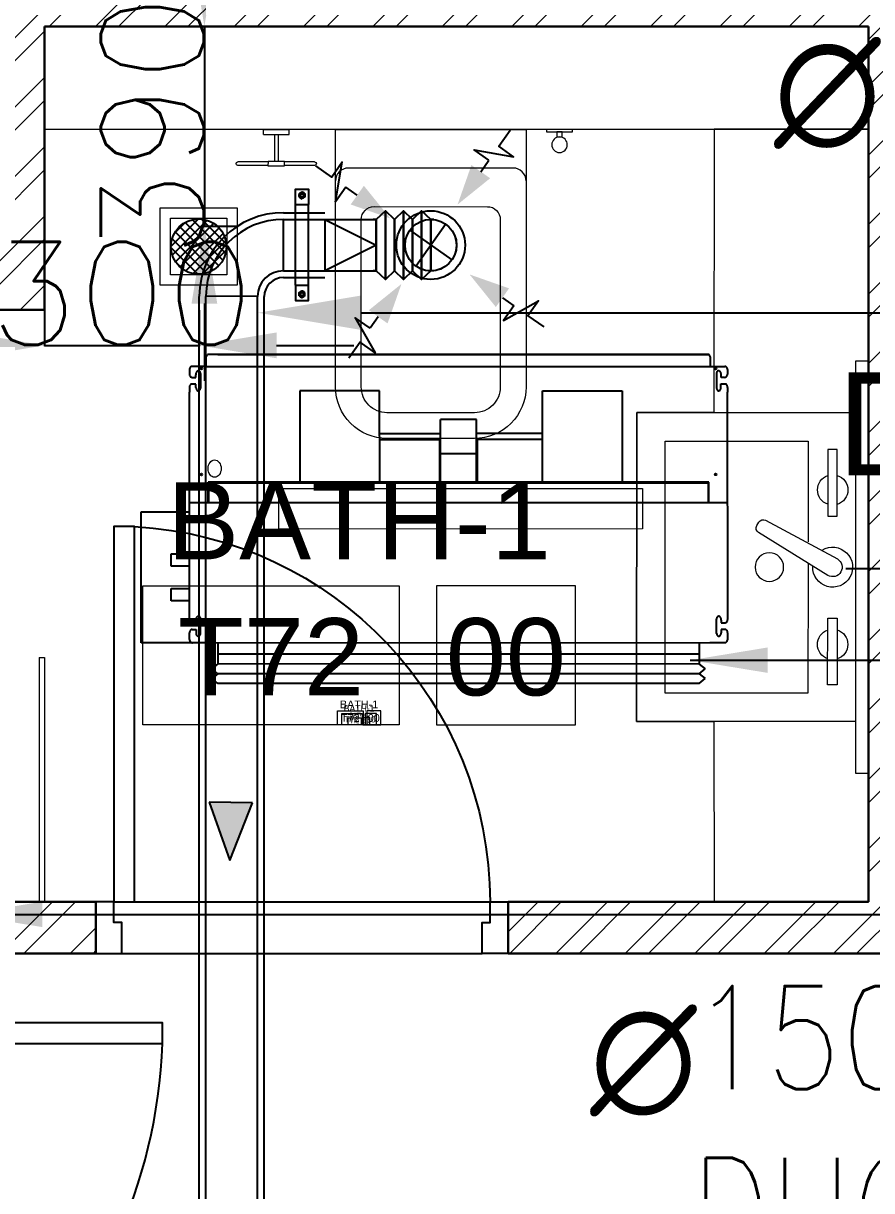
# Model space of a CAD drawing. Header units: millimetres. Extents: x -9226 to 166212, y -13 to 97274.
# Drawn here: x 40609 to 42256, y 44819 to 47086 of the extents above; entities that cross this region are included whole.
import ezdxf
from ezdxf.enums import TextEntityAlignment as Align

# ---------------------------------------------------------------- set-up
doc = ezdxf.new("R2010")
doc.units = ezdxf.units.MM
for name, pattern in [('23491-XR-AR-2ND FLOOR PLAN$0$23491-XR-AR-2ND FLOOR PLAN$0$23491-A-XR-MAIN CORE service rooms$0$HIDDEN', [0.375, 0.25, -0.125]), ('DASHDOT', [1, 0.5, -0.25, 0, -0.25]), ('HIDDEN', [9.525, 6.35, -3.175])]:
    doc.linetypes.add(name, pattern=pattern)
doc.layers.get('0').update_dxf_attribs({"color": 8})
doc.layers.get('Defpoints').update_dxf_attribs({"color": 8})
for name, color, linetype in [('-EAD', 30, 'Continuous'), ('-TEXT', 7, 'Continuous'), ('1.INS', 8, 'Continuous'), ('1.SAD', 5, 'Continuous'), ('1.STR', 8, 'Continuous'), ('1.support 2', 7, 'Continuous'), ('23491-XR-AR-2ND FLOOR PLAN$0$NEC-DR-FIXTURES', 8, 'Continuous'), ('cloud', 15, 'Continuous'), ('EAD', 30, 'Continuous'), ('ETA-AC-SUPPORT', 25, 'Continuous'), ('IZ-EAD', 200, 'Continuous'), ('level', 15, 'Continuous'), ('M-HVAC-FCU-02', 20, 'Continuous'), ('M-HVAC-FCU-05', 20, 'Continuous'), ('UNIT', 20, 'Continuous'), ('VCD SHE', 7, 'Continuous')]:
    doc.layers.add(name, color=color, linetype=linetype)
for name, color, linetype, lineweight in [('1.TAGGING', 7, 'Continuous', 5), ('1.XREF', 8, 'Continuous', 9), ('23491-XR-AR-2ND FLOOR PLAN$0$23491-XR-AR-2ND FLOOR PLAN$0$23491-XR-AR-TYP-FLOOR$0$A-WALL-PATT', 8, 'Continuous', 5), ('23491-XR-AR-2ND FLOOR PLAN$0$A-FIXT-TOIT-PLAN', 8, 'Continuous', 20), ('23491-XR-AR-2ND FLOOR PLAN$0$A-FLOR-IDEN', 8, 'Continuous', 9), ('23491-XR-AR-2ND FLOOR PLAN$0$A-FLOR-IDEN @ 10', 8, 'Continuous', 9), ('23491-XR-AR-2ND FLOOR PLAN$0$A-FLOR-IDEN @ 100', 8, 'Continuous', 9), ('23491-XR-AR-2ND FLOOR PLAN$0$A-FLOR-IDEN @ 5', 8, 'Continuous', 9), ('23491-XR-AR-2ND FLOOR PLAN$0$A-FLOR-IDEN @ 8', 8, 'Continuous', 9), ('23491-XR-AR-2ND FLOOR PLAN$0$A-WALL', 8, 'Continuous', 30), ('23491-XR-AR-2ND FLOOR PLAN$0$TYP$0$2B+G+19+R Typical Floor$0$A-DOOR', 8, 'Continuous', 25), ('23491-XR-AR-2ND FLOOR PLAN$0$Zone-6_30May22$0$TYP$0$2B+G+19+R Typical Floor$0$A-DOOR', 8, 'Continuous', 25), ('A-ANNO-DIMS', 8, 'Continuous', 9)]:
    doc.layers.add(name, color=color, linetype=linetype, lineweight=lineweight)
doc.styles.add('23491-XR-AR-2ND FLOOR PLAN$0$SDC-TEXT_4_2', font='arial.ttf')
doc.styles.add('ARIAL', font='arial.ttf')
doc.styles.add('JSE', font='romans.shx', dxfattribs={"width": 0.85})
doc.styles.add('ROMANS', font='isocp.shx', dxfattribs={"width": 0.8})
doc.styles.add('SDC-TEXT-ARB', font='sdc-arb.shx', dxfattribs={"height": 0.5})
doc.styles.get("Standard").update_dxf_attribs({"font": 'romans.shx', "height": 200})
doc.dimstyles.new('ISO-25', dxfattribs={"dimtxt": 200, "dimasz": 150, "dimexe": 1.25, "dimexo": 0.625, "dimgap": 1, "dimtad": 1, "dimtoh": 1, "dimdec": 0, "dimrnd": 5, "dimtxsty": 'Standard', "dimcen": 2.5, "dimclrd": 256, "dimclre": 256, "dimclrt": 7, "dimadec": 0, "dimazin": 0, "dimtfac": 1, "dimtdec": 0, "dimtix": 1, "dimtmove": 2, "dimatfit": 3, "dimfxl": 1, "dimarcsym": 1})
doc.dimstyles.new('JSE', dxfattribs={"dimtxt": 50, "dimasz": 150, "dimexe": 0.18, "dimexo": 0.0625, "dimgap": 50, "dimtad": 0, "dimdec": 0, "dimrnd": 5, "dimzin": 0, "dimdsep": 46, "dimtxsty": 'ROMANS', "dimcen": 0.09, "dimclrd": 7, "dimclre": 7, "dimclrt": 7, "dimadec": 0, "dimazin": 0, "dimtfac": 1, "dimtdec": 0, "dimtofl": 0, "dimtmove": 0, "dimatfit": 3, "dimfxl": 1, "dimtolj": 1, "dimtzin": 0, "dimarcsym": 1})
doc.dimstyles.new('JSE-1.25', dxfattribs={"dimtxt": 200, "dimasz": 150, "dimexe": 0.18, "dimexo": 0.0625, "dimgap": 20, "dimtad": 1, "dimdec": 0, "dimrnd": 5, "dimzin": 0, "dimdsep": 46, "dimtxsty": 'ROMANS', "dimcen": 0.09, "dimclrd": 256, "dimclre": 256, "dimclrt": 7, "dimadec": 0, "dimazin": 0, "dimtfac": 1, "dimtdec": 0, "dimtofl": 0, "dimtmove": 0, "dimatfit": 3, "dimfxl": 1, "dimtolj": 1, "dimtzin": 0, "dimarcsym": 0})

# ---------------------------------------------------------------- blocks, each defined once
blk = doc.blocks.new('*U536')
at = {"layer": '23491-XR-AR-2ND FLOOR PLAN$0$Zone-6_30May22$0$TYP$0$2B+G+19+R Typical Floor$0$A-DOOR', "color": 8}
for p, q in [((1.065, 0), (0.035, 0)), ((1.05, -0.2), (0.05, -0.2))]:
    blk.add_line(p, q, dxfattribs=at)
blk.add_lwpolyline([(0.075, 0), (0.075, 1.0292), (0.035, 1.0292), (0.035, 0)], close=True, dxfattribs=at)
for points in [[(0.035, 0), (0, 0), (0, -0.2), (0.05, -0.2), (0.05, -0.04), (0.035, -0.04), (0.035, 0)], [(1.065, 0), (1.1, 0), (1.1, -0.2), (1.05, -0.2), (1.05, -0.04), (1.065, -0.04), (1.065, 0)]]:
    blk.add_lwpolyline(points, dxfattribs=at)
blk.add_arc((0.035, 0), 1.03, 0, 87.7744, dxfattribs=at)
blk = doc.blocks.new('*U212')
at = {"color": 8, "ltscale": 0.05}
blk.add_line((200, -145), (200, 145), dxfattribs=at)
at = {"color": 8}
for points in [[(0.1, -850), (200.1, -850), (200.1, 750), (0.1, 750)], [(271, 284), (262, 284), (262, 316), (271, 316), (271, 284)], [(200, -225), (205, -225), (205, -275), (200, -275)], [(205, -245), (214.6, -245), (214.6, -255), (205, -255)]]:
    blk.add_lwpolyline(points, close=True, dxfattribs=at)
for points in [[(263, 316), (263, 374.5)], [(270, 316), (270, 374.5)], [(210, 324.9), (200, 324.9)], [(200, 324.9), (200, 275.1)], [(210, 324.9), (210, 275.1)], [(210, 303.5), (262, 303.5)], [(210, 296.5), (262, 296.5)], [(210, 275.1), (200, 275.1)], [(263, 225.5), (263, 284)], [(270, 225.5), (270, 284)]]:
    blk.add_lwpolyline(points, dxfattribs=at)
blk.add_lwpolyline([(800, -85), (800, 85, 0.414214), (700, 185), (200, 185), (200, -185), (700, -185, 0.414214)], format="xyb", close=True, dxfattribs=at)
blk.add_lwpolyline([(300, -185, -0.414214), (275, -160), (275, 160, -0.414214), (300, 185)], format="xyb", dxfattribs=at)
at = {"color": 8, "ltscale": 0.2}
blk.add_lwpolyline([(750, -85), (750, 85, 0.414214), (700, 135), (375, 135, 0.414214), (350, 110), (350, -110, 0.414214), (375, -135), (700, -135, 0.414214)], format="xyb", close=True, dxfattribs=at)
blk.add_circle((425, 0), 50, dxfattribs=at)
at = {"color": 8}
blk.add_circle((229.7, -250), 15.1, dxfattribs=at)
for centre, start, end in [((266.5, 374.5), 0, 180), ((266.5, 225.5), 180, 0)]:
    blk.add_arc(centre, 3.5, start, end, dxfattribs=at)
blk = doc.blocks.new('*U537')
at = {"layer": '23491-XR-AR-2ND FLOOR PLAN$0$TYP$0$2B+G+19+R Typical Floor$0$A-DOOR', "color": 8}
for p, q in [((0.765, 0), (0.035, 0)), ((0.75, -0.1), (0.05, -0.1))]:
    blk.add_line(p, q, dxfattribs=at)
blk.add_lwpolyline([(0.725, 0), (0.725, 0.7289), (0.765, 0.7289), (0.765, 0)], close=True, dxfattribs=at)
for points in [[(0.035, 0), (0, 0), (0, -0.1), (0.05, -0.1), (0.05, -0.04), (0.035, -0.04), (0.035, 0)], [(0.765, 0), (0.8, 0), (0.8, -0.1), (0.75, -0.1), (0.75, -0.04), (0.765, -0.04), (0.765, 0)]]:
    blk.add_lwpolyline(points, dxfattribs=at)
blk.add_arc((0.765, 0), 0.73, 93.1411, 180, dxfattribs=at)
blk = doc.blocks.new('*U213')
at = {"color": 8}
for points in [[(0.5, 650.2), (0, -850.4), (-300, -850.4), (-300, -300), (-450, -300), (-450, 300), (-300, 300), (-299.5, 650.2)], [(0, 400), (0, -400), (-25, -400), (-25, 400)], [(-25, -300), (-25, 300), (-450, 300), (-450, -300)], [(-79.1, 228.5), (-79.1, 99.2), (-60.6, 99.2), (-60.6, 228.5)], [(-79.1, -228.5), (-79.1, -99.2), (-60.6, -99.2), (-60.6, -228.5)]]:
    blk.add_lwpolyline(points, close=True, dxfattribs=at)
blk.add_lwpolyline([(-117.3, -6.3), (-117.3, 244.6), (-394.6, 244.6), (-394.6, -244.6), (-117.3, -244.6), (-117.3, -48.9)], dxfattribs=at)
blk.add_lwpolyline([(-60.3, -16, 0.999998), (-78.8, 16), (-213.5, -67.2, 0.405524), (-216.9, -80.7), (-213.1, -87.2, 0.405524), (-199.7, -91)], format="xyb", close=True, dxfattribs=at)
blk.add_circle((-192.3, 0), 27.7, dxfattribs=at)
for centre, radius, start, end in [((-69.5, 150), 29.5, 108.8563, 251.1437), ((-69.5, 150), 29.5, 287.566, 72.434), ((-69.5, 0), 38.8, 238.4369, 181.5631), ((-69.5, -150), 29.5, 108.8563, 251.1437), ((-69.5, -150), 29.5, 287.566, 72.434)]:
    blk.add_arc(centre, radius, start, end, dxfattribs=at)
blk = doc.blocks.new('*U507')
at = {"color": 8, "linetype": 'ByBlock'}
for points in [[(1.3, 0), (-7, 0), (-7, 4.5), (1.3, 4.5)], [(2.5, 0), (7, 0), (7, 4.5), (2.5, 4.5)]]:
    blk.add_lwpolyline(points, close=True, dxfattribs=at)
at = {"color": 8, "linetype": 'ByBlock', "style": '23491-XR-AR-2ND FLOOR PLAN$0$SDC-TEXT_4_2'}
for tag, p in [('ROOM-NAME-2', (0, 9.95)), ('ROOM-NAME-1', (0, 6.6)), ('ROOM-NO.', (-2.85, 2.2)), ('ROOM-FINISH', (4.75, 2.2))]:
    blk.add_attdef(tag, text='', height=2.5, dxfattribs=at).set_placement(p, align=Align.MIDDLE_CENTER)
blk = doc.blocks.new('*U763')
at = {"layer": '23491-XR-AR-2ND FLOOR PLAN$0$A-FLOR-IDEN @ 10', "color": 8}
ref = blk.add_blockref('*U507', (41260.8, 45724.1), dxfattribs=dict(at, xscale=5.999999999999999, yscale=5.999999999999999, zscale=5.999999999999999))
ref.add_attrib('ROOM-NO.', 'T72', dxfattribs={"layer": '0', "color": 0, "linetype": 'ByBlock', "height": 15, "style": '23491-XR-AR-2ND FLOOR PLAN$0$SDC-TEXT_4_2'}).set_placement((41243.7, 45737.3), align=Align.MIDDLE_CENTER)
ref.add_attrib('ROOM-FINISH', '00', dxfattribs={"layer": '0', "color": 0, "linetype": 'ByBlock', "height": 15, "style": '23491-XR-AR-2ND FLOOR PLAN$0$SDC-TEXT_4_2'}).set_placement((41289.3, 45737.3), align=Align.MIDDLE_CENTER)
ref.add_attrib('ROOM-NAME-1', 'BATH-1', dxfattribs={"layer": '0', "color": 0, "linetype": 'ByBlock', "height": 15, "style": '23491-XR-AR-2ND FLOOR PLAN$0$SDC-TEXT_4_2'}).set_placement((41260.8, 45763.7), align=Align.MIDDLE_CENTER)
at = {"layer": '23491-XR-AR-2ND FLOOR PLAN$0$A-FLOR-IDEN @ 100', "color": 8}
ref = blk.add_blockref('*U507', (41260.8, 45724.1), dxfattribs=dict(at, xscale=60, yscale=60, zscale=60))
ref.add_attrib('ROOM-NO.', 'T72', dxfattribs={"layer": '0', "color": 0, "linetype": 'ByBlock', "height": 150, "style": '23491-XR-AR-2ND FLOOR PLAN$0$SDC-TEXT_4_2'}).set_placement((41089.8, 45856.1), align=Align.MIDDLE_CENTER)
ref.add_attrib('ROOM-FINISH', '00', dxfattribs={"layer": '0', "color": 0, "linetype": 'ByBlock', "height": 150, "style": '23491-XR-AR-2ND FLOOR PLAN$0$SDC-TEXT_4_2'}).set_placement((41545.8, 45856.1), align=Align.MIDDLE_CENTER)
ref.add_attrib('ROOM-NAME-1', 'BATH-1', dxfattribs={"layer": '0', "color": 0, "linetype": 'ByBlock', "height": 150, "style": '23491-XR-AR-2ND FLOOR PLAN$0$SDC-TEXT_4_2'}).set_placement((41260.8, 46120.1), align=Align.MIDDLE_CENTER)
at = {"layer": '23491-XR-AR-2ND FLOOR PLAN$0$A-FLOR-IDEN @ 5', "color": 8}
ref = blk.add_blockref('*U507', (41260.8, 45724.1), dxfattribs=dict(at, xscale=3, yscale=3, zscale=3))
ref.add_attrib('ROOM-NO.', 'T72', dxfattribs={"layer": '0', "color": 0, "linetype": 'ByBlock', "height": 7.5, "style": '23491-XR-AR-2ND FLOOR PLAN$0$SDC-TEXT_4_2'}).set_placement((41252.2, 45730.7), align=Align.MIDDLE_CENTER)
ref.add_attrib('ROOM-FINISH', '00', dxfattribs={"layer": '0', "color": 0, "linetype": 'ByBlock', "height": 7.5, "style": '23491-XR-AR-2ND FLOOR PLAN$0$SDC-TEXT_4_2'}).set_placement((41275, 45730.7), align=Align.MIDDLE_CENTER)
ref.add_attrib('ROOM-NAME-1', 'BATH-1', dxfattribs={"layer": '0', "color": 0, "linetype": 'ByBlock', "height": 7.5, "style": '23491-XR-AR-2ND FLOOR PLAN$0$SDC-TEXT_4_2'}).set_placement((41260.8, 45743.9), align=Align.MIDDLE_CENTER)
at = {"layer": '23491-XR-AR-2ND FLOOR PLAN$0$A-FLOR-IDEN @ 8', "color": 8}
ref = blk.add_blockref('*U507', (41260.8, 45724.1), dxfattribs=dict(at, xscale=4.8, yscale=4.8, zscale=4.8))
ref.add_attrib('ROOM-NO.', 'T72', dxfattribs={"layer": '0', "color": 0, "linetype": 'ByBlock', "height": 12, "style": '23491-XR-AR-2ND FLOOR PLAN$0$SDC-TEXT_4_2'}).set_placement((41247.1, 45734.6), align=Align.MIDDLE_CENTER)
ref.add_attrib('ROOM-FINISH', '00', dxfattribs={"layer": '0', "color": 0, "linetype": 'ByBlock', "height": 12, "style": '23491-XR-AR-2ND FLOOR PLAN$0$SDC-TEXT_4_2'}).set_placement((41283.6, 45734.6), align=Align.MIDDLE_CENTER)
ref.add_attrib('ROOM-NAME-1', 'BATH-1', dxfattribs={"layer": '0', "color": 0, "linetype": 'ByBlock', "height": 12, "style": '23491-XR-AR-2ND FLOOR PLAN$0$SDC-TEXT_4_2'}).set_placement((41260.8, 45755.8), align=Align.MIDDLE_CENTER)
blk = doc.blocks.new('23491-XR-AR-2ND FLOOR PLAN$0$A$C9ddd01cc')
at = {"layer": '23491-XR-AR-2ND FLOOR PLAN$0$NEC-DR-FIXTURES', "linetype": 'ByBlock'}
h = blk.add_hatch(dxfattribs=at)
h.set_pattern_fill('_USER', color=8, scale=17.945026, angle=163.5932, style=0, double=1, pattern_type=0)
h.set_pattern_definition([(45, (-596980.314, -23271.093), (-12.6890497, 12.6890497), []), (135, (-596980.314, -23271.093), (-12.6890497, -12.6890497), [])])
h.paths.add_polyline_path([(100, 171.8, 1), (100, 28.2, 1)])
at = {"layer": '23491-XR-AR-2ND FLOOR PLAN$0$NEC-DR-FIXTURES', "color": 8, "lineweight": 0, "ltscale": 0.5}
for points in [[(0, 0), (0, 200), (200, 200), (200, 0)], [(173.3, 173.3), (173.3, 26.7), (26.7, 26.7), (26.7, 173.3)]]:
    blk.add_lwpolyline(points, close=True, dxfattribs=at)
at = {"layer": '23491-XR-AR-2ND FLOOR PLAN$0$NEC-DR-FIXTURES', "color": 8, "linetype": 'ByBlock'}
blk.add_circle((100, 100), 71.8, dxfattribs=at)
blk = doc.blocks.new('23491-XR-AR-2ND FLOOR PLAN')
at = {"layer": '23491-XR-AR-2ND FLOOR PLAN$0$23491-XR-AR-2ND FLOOR PLAN$0$23491-XR-AR-TYP-FLOOR$0$A-WALL-PATT', "linetype": '23491-XR-AR-2ND FLOOR PLAN$0$23491-XR-AR-2ND FLOOR PLAN$0$23491-A-XR-MAIN CORE service rooms$0$HIDDEN'}
h = blk.add_hatch(dxfattribs=at)
h.set_pattern_fill('ANSI32', color=8, scale=10)
h.paths.add_polyline_path([(39650, 49280), (39849.9, 49280), (39849.9, 47830), (40650, 47830), (40650, 47280), (42250, 47280), (42250, 48126.4), (42400, 48126.4), (42400, 47280), (46700, 47280), (46700, 47080), (42400, 47080), (42400, 45380), (43000, 45380), (43000, 45280), (41550, 45280), (41550, 45380), (42250, 45379.9), (42250, 47080), (40650, 47080), (40650, 46530), (39850, 46530), (39850, 45380), (40750, 45380), (40750, 45280), (39850, 45280), (39850, 45180), (39650, 45180)])
h.paths.add_polyline_path([(40547.7, 46630), (39847.7, 46630), (39850, 47730), (40550, 47730)], flags=16)
at = {"layer": '23491-XR-AR-2ND FLOOR PLAN$0$A-FIXT-TOIT-PLAN', "color": 8}
for p, q in [((40640, 45854.5), (40650, 45854.5)), ((40640, 45854.5), (40640, 45380)), ((40650, 45854.5), (40650, 45380))]:
    blk.add_line(p, q, dxfattribs=at)
at = {"layer": '23491-XR-AR-2ND FLOOR PLAN$0$A-WALL', "color": 8}
for p, q in [((42250, 47080), (40650, 47080)), ((40650, 47080), (40650, 46530)), ((42250, 45380), (42250, 47080)), ((40650, 46530), (39850, 46530)), ((39850, 45380), (40750, 45380)), ((40750, 45380), (40750, 45280)), ((41550, 45280), (41550, 45380)), ((41550, 45380), (42250, 45380)), ((40750, 45280), (39850, 45280)), ((43000, 45280), (41550, 45280))]:
    blk.add_line(p, q, dxfattribs=at)
at = {"layer": '23491-XR-AR-2ND FLOOR PLAN$0$A-FIXT-TOIT-PLAN', "color": 8, "extrusion": (3.69115e-14, -2.87316e-07, 1), "xscale": -1, "rotation": 89.99883878259936}
blk.add_blockref('*U212', (41400, 47080.1, 0), dxfattribs=at)
at = {"layer": '23491-XR-AR-2ND FLOOR PLAN$0$A-FIXT-TOIT-PLAN', "color": 8, "extrusion": (3.40833e-07, 1.2715e-07, 1), "xscale": -1.000000000000029, "rotation": 179.9794764020776}
blk.add_blockref('*U213', (42249.7, 46030.1, 0), dxfattribs=at)
at = {"layer": '23491-XR-AR-2ND FLOOR PLAN$0$A-FLOR-IDEN'}
blk.add_blockref('*U763', (0, 0), dxfattribs=at)
at = {"layer": '23491-XR-AR-2ND FLOOR PLAN$0$NEC-DR-FIXTURES', "color": 8, "xscale": 0.7499999999999932, "yscale": 0.7499999999999932, "zscale": 0.7499999999999932}
blk.add_blockref('23491-XR-AR-2ND FLOOR PLAN$0$A$C9ddd01cc', (40874.4, 46577.6, 0), dxfattribs=at)
at = {"layer": '23491-XR-AR-2ND FLOOR PLAN$0$TYP$0$2B+G+19+R Typical Floor$0$A-DOOR', "color": 8, "xscale": -999.9999999999991, "yscale": 999.9999999999991, "zscale": 999.9999999999991, "rotation": 359.9999999999999}
blk.add_blockref('*U537', (41550, 45380), dxfattribs=at)
at = {"layer": '23491-XR-AR-2ND FLOOR PLAN$0$Zone-6_30May22$0$TYP$0$2B+G+19+R Typical Floor$0$A-DOOR', "color": 8, "xscale": 999.9999999999964, "yscale": 999.9999999999964, "zscale": 999.9999999999964, "rotation": 270}
blk.add_blockref('*U536', (39850, 45180), dxfattribs=at)
blk = doc.blocks.new('XREF')
at = {"layer": 'A-ANNO-DIMS', "color": 8}
blk.add_blockref('23491-XR-AR-2ND FLOOR PLAN', (0, 0), dxfattribs=at)
blk = doc.blocks.new('I LOVE ULevel-p')
at = {"layer": 'level', "color": 15}
for p, q in [((-395.78, 284.3), (-395.78, -215.7)), ((-645.78, 34.3), (667.5, 34.3))]:
    blk.add_line(p, q, dxfattribs=at)
at = {"layer": 'level', "color": 15, "const_width": 150}
for points in [[(-320.78, 34.3, 0.414214), (-395.78, 109.3, 1)], [(-470.78, 34.3, 0.414214), (-395.78, -40.7, 1)]]:
    blk.add_lwpolyline(points, format="xyb", dxfattribs=at)
at = {"layer": 'level', "color": 15}
blk.add_circle((-395.78, 34.3), 150, dxfattribs=at)
at = {"layer": 'level', "color": 15, "style": 'ROMANS'}
for tag, height, p in [('LEVEL', 220, (189.41, 200)), ('F.F.L', 180, (186.9, -201.44))]:
    blk.add_attdef(tag, text='', height=height, dxfattribs=at).set_placement(p, align=Align.MIDDLE)
blk = doc.blocks.new('I LOVE USTR')
at = {"layer": 'level', "color": 15, "linetype": 'DASHDOT'}
ref = blk.add_blockref('I LOVE ULevel-p', (43678.6, 45949.6, -0.4), dxfattribs=dict(at, xscale=2.280960108411811, yscale=2.280960108411811, zscale=3168))
ref.add_attrib('LEVEL', '23.7', dxfattribs={"color": 15, "height": 200, "style": 'ARIAL'}).set_placement((43551.8, 46224.5, -0.4), align=Align.MIDDLE)
ref.add_attrib('F.F.L', 'S.S.L', dxfattribs={"color": 15, "height": 200, "style": 'ARIAL'}).set_placement((43603.4, 45835.8, -0.4), align=Align.MIDDLE)
blk = doc.blocks.new('A$C32d94600')
at = {"layer": 'cloud', "color": 15}
blk.add_blockref('I LOVE USTR', (-5100, -86375.9, 0), dxfattribs=at)
blk = doc.blocks.new('IZ-DV 150')
at = {"layer": 'IZ-EAD'}
for p, q in [((0, 75), (0, -75)), ((-75, 0), (75, 0))]:
    blk.add_line(p, q, dxfattribs=at)
for points in [[(-4.5, 299.5), (-57.4, 299.5), (48.4, 349.7), (-4.5, 349.7), (-4.5, 406.3)], [(-4.5, 258.8), (-4.5, 299.5)], [(-299.5, 4.5), (-299.5, 57.4), (-349.7, -48.4), (-349.7, 4.5), (-406.3, 4.5)], [(299.5, 4.5), (299.5, 57.4), (349.7, -48.4), (349.7, 4.5), (406.3, 4.5)], [(-258.8, 4.5), (-299.5, 4.5)], [(258.8, 4.5), (299.5, 4.5)], [(-4.5, -258.8), (-4.5, -299.5)], [(-4.5, -299.5), (-57.4, -299.5), (48.4, -349.7), (-4.5, -349.7), (-4.5, -406.3)]]:
    blk.add_lwpolyline(points, dxfattribs=at)
for radius in [100, 75]:
    blk.add_circle((0, 0), radius, dxfattribs=at)
for points in [[(28.8, 258.8), (-4.5, 141.6), (-37.9, 258.8)], [(-258.8, -28.8), (-141.6, 4.5), (-258.8, 37.9)], [(258.8, -28.8), (141.6, 4.5), (258.8, 37.9)], [(28.8, -258.8), (-4.5, -141.6), (-37.9, -258.8)]]:
    blk.add_solid(points, dxfattribs=at)
blk = doc.blocks.new('HVAC-VOL-SPD-S01-M-01-0400 R-01$0$HVAC-VOL-SPD-S01-M-01-0400 R-01$0$A$C2F9C6816')
blk.add_hatch(color=256).paths.add_polyline_path([(-198.8, -78.6), (-398.8, -153.6), (-198.8, -228.6)])
for p, q in [((-198.8, -78.6), (-398.8, -153.6)), ((-198.8, -228.6), (-198.8, -78.6)), ((-398.8, -153.6), (-198.8, -228.6))]:
    blk.add_line(p, q)
blk = doc.blocks.new('t')
at = {"layer": 'ETA-AC-SUPPORT', "color": 7, "linetype": 'HIDDEN', "ltscale": 0.3, "extrusion": (2.40653e-07, 5.25136e-08, 1)}
for p, q in [((4429.3, -9484.4, 0), (4379.3, -9484.4, 0)), ((4392.9, -9513, 0), (4404.3, -9506.4, 0)), ((4392.9, -9526.2, 0), (4392.9, -9513, 0)), ((4392.9, -9526.2, 0), (4404.3, -9532.9, 0)), ((4415.8, -9513, 0), (4404.3, -9506.4, 0)), ((4415.8, -9526.2, 0), (4404.3, -9532.9, 0)), ((4415.8, -9526.2, 0), (4415.8, -9513, 0))]:
    blk.add_line(p, q, dxfattribs=at)
at = {"layer": 'ETA-AC-SUPPORT', "color": 7, "linetype": 'Continuous', "ltscale": 0.3, "extrusion": (2.40653e-07, 5.25136e-08, 1), "elevation": 0}
blk.add_lwpolyline([(4429.3, -9484.4), (4429.3, -9543.9), (4379.3, -9543.9), (4379.3, -9484.4)], dxfattribs=at)
at = {"layer": 'ETA-AC-SUPPORT', "color": 7, "linetype": 'HIDDEN', "ltscale": 0.3, "extrusion": (2.40653e-07, 5.25136e-08, 1)}
for radius in [11.5, 6]:
    blk.add_circle((4404.3, -9519.6, 0), radius, dxfattribs=at)
blk = doc.blocks.new('*U554')
at = {"layer": 'ETA-AC-SUPPORT', "color": 7, "linetype": 'Continuous', "ltscale": 0.3, "extrusion": (2.40653e-07, 5.25136e-08, 1)}
for p, q in [((4404.3, -9357.5, 0), (4404.3, -9514.1, 0)), ((4429.3, -9357.5, 0), (4429.3, -9514.1, 0))]:
    blk.add_line(p, q, dxfattribs=at)
at = {"color": 7, "linetype": 'Continuous', "xscale": -0.5, "yscale": 0.5, "zscale": 0.5, "rotation": 180}
blk.add_blockref('t', (2214.7, -14099.7, 0), dxfattribs=at)
at = {"color": 7, "linetype": 'Continuous', "xscale": 0.5, "yscale": 0.5, "zscale": 0.5}
blk.add_blockref('t', (2214.7, -4771.9, 0), dxfattribs=at)
blk = doc.blocks.new('*D382')
at = {"layer": 'Defpoints', "color": 0, "transparency": 16777216}
for p in [(41032.8, 47080), (40960.5, 46691.9), (41024.4, 46691.9, 0)]:
    blk.add_point(p, dxfattribs=at)
at = {"layer": 'VCD SHE', "lineweight": -2, "transparency": 16777216}
for p, q in [((40960.5, 47230), (40960.5, 47380)), ((41032.2, 47080), (40959.2, 47080)), ((40960.5, 47080), (40960.5, 46691.9)), ((41023.8, 46691.9), (40959.2, 46691.9)), ((40960.5, 46541.9), (40960.5, 46391.9))]:
    blk.add_line(p, q, dxfattribs=at)
at = {"layer": 'VCD SHE', "transparency": 16777216}
for points in [[(40935.5, 47230), (40985.5, 47230), (40960.5, 47080)], [(40935.5, 46541.9), (40985.5, 46541.9), (40960.5, 46691.9)]]:
    blk.add_solid(points, dxfattribs=at)
at = {"layer": 'VCD SHE', "color": 7, "transparency": 16777216, "insert": (40859.5, 46885.9), "char_height": 200, "attachment_point": 5, "rotation": 90}
blk.add_mtext('390', dxfattribs=at)
blk = doc.blocks.new('*D383')
at = {"layer": 'Defpoints', "color": 0, "transparency": 16777216}
for p in [(40650, 46530), (40950.6, 46530, 0), (40950.6, 46460.8)]:
    blk.add_point(p, dxfattribs=at)
at = {"layer": 'VCD SHE', "lineweight": -2, "transparency": 16777216}
for p, q in [((40650, 46529.4), (40650, 46459.5)), ((40950.6, 46529.4), (40950.6, 46459.5)), ((40500, 46460.8), (40350, 46460.8)), ((40650, 46460.8), (40950.6, 46460.8)), ((41100.6, 46460.8), (41250.6, 46460.8))]:
    blk.add_line(p, q, dxfattribs=at)
at = {"layer": 'VCD SHE', "transparency": 16777216}
for points in [[(40500, 46485.8), (40500, 46435.8), (40650, 46460.8)], [(41100.6, 46485.8), (41100.6, 46435.8), (40950.6, 46460.8)]]:
    blk.add_solid(points, dxfattribs=at)
at = {"layer": 'VCD SHE', "color": 7, "transparency": 16777216, "insert": (40800.3, 46561.8), "char_height": 200, "attachment_point": 5}
blk.add_mtext('300', dxfattribs=at)
blk = doc.blocks.new('1425')
at = {"layer": 'M-HVAC-FCU-02', "color": 30}
for p, q in [((-402.3, -23.8), (-402.3, -43.8)), ((402.3, -23.8), (402.3, -43.8)), ((-402.3, -43.8), (-412.3, -53.8)), ((-402.3, -63.8), (-412.3, -53.8)), ((402.3, -43.8), (-402.3, -43.8)), ((402.3, -43.8), (412.3, -53.8)), ((402.3, -63.8), (412.3, -53.8)), ((-402.3, -63.8), (-412.3, -73.8)), ((402.3, -63.8), (-402.3, -63.8)), ((402.3, -63.8), (412.3, -73.8)), ((-402.3, -83.8), (-412.3, -73.8)), ((402.3, -83.8), (-402.3, -83.8)), ((402.3, -83.8), (412.3, -73.8))]:
    blk.add_line(p, q, dxfattribs=at)
at = {"layer": 'M-HVAC-FCU-05', "color": 30}
for p, q in [((-422, 586.7), (-419.6, 592.1)), ((-422, 567.1), (-422, 586.7)), ((419.1, 592.3), (-419.6, 592.1)), ((-402.5, 592.1), (419.1, 592.3)), ((421.5, 586.9), (419.1, 592.3)), ((421.5, 567.3), (421.5, 586.9)), ((-450.2, 561.3), (-450.2, 551.6)), ((-422, 567.6), (-445.8, 567.6)), ((-422, 567.6), (421.5, 567.8)), ((421.5, 567.8), (445.3, 567.8)), ((449.7, 561.5), (449.7, 551.9)), ((-445.1, 544.6), (-439.4, 544.6)), ((-439.4, 544.6), (-439.4, 550.6)), ((-431.6, 552.7), (-431.6, 523.1)), ((431.1, 552.9), (431.2, 523.4)), ((438.9, 544.9), (438.9, 550.8)), ((444.7, 544.9), (438.9, 544.9)), ((-439.2, 531.3), (-445.9, 531.3)), ((-439.2, 524.5), (-439.2, 531.3)), ((438.7, 531.6), (445.5, 531.6)), ((438.7, 524.8), (438.7, 531.6)), ((-450.2, 524.3), (-450.2, 514.9)), ((-450, 47.3), (-450.2, 514.9)), ((-132, 517.4), (-265.5, 517.3)), ((-265.5, 517.3), (-265.4, 329.5)), ((-131.9, 329.6), (-132, 517.4)), ((140.3, 517.5), (273.7, 517.5)), ((140.3, 329.6), (140.3, 517.5)), ((273.7, 517.5), (273.8, 329.7)), ((449.7, 524.6), (449.7, 515.1)), ((450, 47.6), (449.7, 515.1)), ((29.7, 458.4), (-30.5, 458.4)), ((-30.4, 388.7), (-30.5, 458.4)), ((29.8, 388.7), (29.7, 458.4)), ((-132, 429.5), (-30.5, 429.5)), ((140.3, 429.5), (29.8, 429.5)), ((-132, 417.5), (-30.4, 417.6)), ((-31.8, 417.6), (-31.8, 329.6)), ((-30.4, 417.6), (-31.8, 417.6)), ((-30.4, 329.6), (-30.4, 417.6)), ((29.8, 329.6), (29.8, 417.6)), ((29.8, 417.6), (31.1, 417.6)), ((140.3, 417.6), (29.8, 417.6)), ((31.1, 417.6), (31.1, 329.6)), ((-30.4, 388.7), (29.8, 388.7)), ((418.7, 329.7), (-419, 329.5)), ((-418.9, 287.8), (-419, 329.5)), ((-265.4, 329.5), (-131.9, 329.6)), ((-31.8, 329.6), (-30.4, 329.6)), ((31.1, 329.6), (29.8, 329.6)), ((273.8, 329.7), (140.3, 329.6)), ((418.7, 288.1), (418.7, 329.7)), ((-417.9, 327.9), (417.6, 328.2)), ((-417.9, 327.9), (-417.9, 287.8)), ((417.6, 328.2), (417.6, 288.1)), ((-450.1, 287.8), (449.9, 288.1)), ((-531, 268.5), (-450.1, 268.6)), ((-530.9, -0.2), (-531, 268.5)), ((-480.8, 157), (-480.8, 182.5)), ((-480.8, 182.5), (-450, 182.5)), ((-450, 157), (-480.8, 157)), ((-480.8, 111.4), (-450, 111.4)), ((-480.8, 86), (-480.8, 111.4)), ((-450, 86), (-480.8, 86)), ((450, 47.6), (450, 57.2)), ((-450, 47.3), (-450, 56.9)), ((-439.2, 46.3), (-439.2, 40.3)), ((-431.4, 18.8), (-431.4, 48.4)), ((431.4, 19), (431.4, 48.6)), ((439.2, 46.5), (439.2, 40.6)), ((-439.2, 40.3), (-445, 40.3)), ((439.2, 40.6), (445, 40.6)), ((-450, 6.3), (-450, 20)), ((-445.7, 27), (-439, 27)), ((-439, 27), (-439, 20.2)), ((439, 27.3), (439, 20.4)), ((445.7, 27.3), (439, 27.3)), ((450, 6.6), (450, 20.3)), ((-420.5, -0.1), (420.5, 0.1)), ((402.3, 0.1), (402.3, -23.7)), ((420.2, 0.1), (444.7, 0.1)), ((-435, -0.1), (-530.9, -0.2)), ((-420.2, -0.1), (-444.7, -0.1)), ((-402.3, -0.1), (-402.3, -23.9)), ((402.3, -23.7), (-402.3, -23.9)), ((402.3, -23.7), (-402.3, -23.9))]:
    blk.add_line(p, q, dxfattribs=at)
at = {"layer": 'M-HVAC-FCU-05', "color": 30, "lineweight": 18}
for p, q in [((-300.6, 316.9), (307.7, 317.1)), ((-300.6, 233.5), (-300.6, 316.9)), ((307.7, 317.1), (307.7, 233.7)), ((307.7, 233.7), (-300.6, 233.5))]:
    blk.add_line(p, q, dxfattribs=at)
at = {"layer": 'M-HVAC-FCU-05', "color": 30}
for points in [[(-445.8, 567.6, 0.14745), (-447.3, 567.2, 0.057538), (-447.9, 566.8, 0.043631), (-448.4, 566.2, 0.037373), (-448.9, 565.4, 0.018686), (-449.2, 564.8, 0.02183), (-449.5, 563.9, 0.03988), (-450.1, 561.5, 0.006038), (-450.2, 561.3)], [(-435.5, 558.3, 0.03023), (-435.7, 558.3, 0.042163), (-436.2, 558.1, 0.109989), (-437.5, 557.3, 0.060394), (-438.2, 556.3, 0.042159), (-438.7, 555.4, 0.031845), (-439, 554.3, 0.028129), (-439.2, 553.1, 0.024443), (-439.4, 551.6, 0.013294), (-439.4, 550.6)], [(-431.6, 552.7, 0.018031), (-431.6, 553.2, 0.033701), (-431.7, 554.5, 0.041222), (-432, 555.7, 0.04728), (-432.4, 556.6, 0.066586), (-433, 557.4, 0.138842), (-434.5, 558.2, 0.036684), (-435, 558.3, 0.034492), (-435.5, 558.3)], [(431.1, 553, -0.018031), (431.1, 553.5, -0.033701), (431.3, 554.8, -0.041222), (431.6, 555.9, -0.04728), (432, 556.9, -0.066586), (432.6, 557.6, -0.138842), (434, 558.5, -0.036684), (434.5, 558.5, -0.034492), (435.1, 558.5)], [(435.1, 558.5, -0.03023), (435.3, 558.5, -0.042163), (435.7, 558.4, -0.109989), (437.1, 557.5, -0.060394), (437.8, 556.6, -0.042159), (438.3, 555.6, -0.031845), (438.6, 554.6, -0.028129), (438.8, 553.3, -0.024443), (438.9, 551.9, -0.013294), (438.9, 550.9)], [(445.3, 567.8, -0.14745), (446.8, 567.5, -0.057538), (447.4, 567, -0.043631), (447.9, 566.4, -0.037373), (448.4, 565.6, -0.018686), (448.7, 565, -0.02183), (449.1, 564.1, -0.03988), (449.7, 561.8, -0.006038), (449.7, 561.5)], [(-450.2, 551.6, 0.032566), (-450.1, 550.3, 0.04988), (-449.7, 548.7, 0.245422), (-445.4, 544.7, 0.018987), (-445.1, 544.6)], [(449.7, 551.9, -0.032566), (449.6, 550.6, -0.04988), (449.2, 549, -0.245422), (444.9, 544.9, -0.018987), (444.7, 544.9)], [(-445.9, 531.3, 0.028262), (-446.1, 531.3, 0.052211), (-446.7, 531.2, 0.123145), (-448.2, 530.2, 0.055731), (-448.9, 529.4, 0.037382), (-449.3, 528.6, 0.033882), (-449.7, 527.6, 0.029807), (-450, 526.4, 0.025735), (-450.1, 525, 0.009134), (-450.2, 524.3)], [(445.5, 531.6, -0.028262), (445.6, 531.6, -0.052211), (446.3, 531.5, -0.123145), (447.8, 530.5, -0.055731), (448.5, 529.7, -0.037382), (448.9, 528.9, -0.033882), (449.3, 527.9, -0.029807), (449.5, 526.7, -0.025735), (449.7, 525.2, -0.009134), (449.7, 524.6)], [(-435.3, 517.5, -0.026495), (-435.5, 517.5, -0.048004), (-436.1, 517.7, -0.118717), (-437.6, 518.9, -0.058793), (-438.3, 519.9, -0.041358), (-438.7, 521, -0.031459), (-439, 522.1, -0.027983), (-439.1, 523.3, -0.020442), (-439.2, 524.5)], [(-431.6, 523.1, -0.01724), (-431.7, 522.4, -0.027058), (-432, 521.1, -0.037824), (-432.5, 519.8, -0.040466), (-432.9, 518.9, -0.050447), (-433.5, 518.3, -0.055402), (-434, 517.9, -0.140685), (-435.3, 517.5)], [(431.2, 523.4, 0.01724), (431.3, 522.7, 0.027058), (431.6, 521.3, 0.037824), (432.1, 520, 0.040466), (432.5, 519.2, 0.050447), (433.1, 518.5, 0.055402), (433.6, 518.1, 0.140685), (434.9, 517.8)], [(434.9, 517.8, 0.026495), (435.1, 517.8, 0.048004), (435.7, 518, 0.118717), (437.2, 519.2, 0.058793), (437.9, 520.2, 0.041358), (438.3, 521.2, 0.031459), (438.6, 522.3, 0.027983), (438.7, 523.6, 0.020442), (438.7, 524.8)], [(-445, 40.3, -0.018958), (-445.2, 40.4, -0.034322), (-445.9, 40.6, -0.196303), (-449.3, 44, -0.051286), (-449.8, 45.5, -0.034229), (-450, 46.7, -0.012756), (-450, 47.3)], [(-435.4, 54, 0.03023), (-435.6, 53.9, 0.042163), (-436, 53.8, 0.109989), (-437.3, 52.9, 0.060394), (-438.1, 52, 0.042159), (-438.5, 51, 0.031845), (-438.9, 50, 0.028129), (-439.1, 48.8, 0.024443), (-439.2, 47.3, 0.013294), (-439.2, 46.3)], [(-431.4, 48.4, 0.018031), (-431.4, 48.9, 0.033701), (-431.6, 50.2, 0.041222), (-431.8, 51.4, 0.04728), (-432.3, 52.3, 0.066586), (-432.9, 53.1, 0.138842), (-434.3, 53.9, 0.036684), (-434.8, 53.9, 0.034492), (-435.4, 54)], [(431.4, 48.6, -0.018031), (431.4, 49.1, -0.033701), (431.5, 50.4, -0.041222), (431.8, 51.6, -0.04728), (432.2, 52.5, -0.066586), (432.8, 53.3, -0.138842), (434.3, 54.1, -0.036684), (434.8, 54.2, -0.034492), (435.3, 54.2)], [(435.3, 54.2, -0.03023), (435.5, 54.2, -0.042163), (436, 54.1, -0.109989), (437.3, 53.2, -0.060394), (438, 52.3, -0.042159), (438.5, 51.3, -0.031845), (438.8, 50.3, -0.028129), (439.1, 49, -0.024443), (439.2, 47.5, -0.013294), (439.2, 46.5)], [(445, 40.6, 0.018958), (445.2, 40.6, 0.034322), (445.9, 40.9, 0.196303), (449.3, 44.3, 0.051286), (449.8, 45.7, 0.034229), (449.9, 47, 0.012756), (450, 47.6)], [(-450, 20, -0.023667), (-449.9, 21.5, -0.027559), (-449.6, 22.9, -0.031647), (-449.3, 23.9, -0.050593), (-448.7, 25.1, -0.087102), (-447.7, 26.3, -0.09091), (-446.5, 26.9, -0.051146), (-445.9, 27, -0.028286), (-445.7, 27)], [(-439, 20.2, 0.024663), (-439, 18.7, 0.02816), (-438.8, 17.5, 0.038602), (-438.4, 16.3, 0.064309), (-437.7, 14.9, 0.093157), (-436.6, 13.7, 0.077975), (-435.5, 13.3, 0.035164), (-435.2, 13.2)], [(-435.2, 13.2, 0.153575), (-433.7, 13.6, 0.053761), (-433.2, 14.1, 0.04127), (-432.8, 14.6, 0.041237), (-432.3, 15.5, 0.025049), (-432, 16.2, 0.04783), (-431.4, 18.5, 0.006337), (-431.4, 18.8)], [(435.1, 13.4, -0.153575), (433.7, 13.9, -0.053761), (433.2, 14.3, -0.04127), (432.8, 14.8, -0.041237), (432.3, 15.7, -0.025049), (432, 16.5, -0.04783), (431.4, 18.8, -0.006337), (431.4, 19)], [(439, 20.4, -0.024663), (438.9, 19, -0.02816), (438.8, 17.8, -0.038602), (438.4, 16.5, -0.064309), (437.7, 15.2, -0.093157), (436.6, 14, -0.077975), (435.5, 13.5, -0.035164), (435.1, 13.4)], [(450, 20.3, 0.023667), (449.9, 21.8, 0.027559), (449.6, 23.1, 0.031647), (449.3, 24.2, 0.050593), (448.7, 25.4, 0.087102), (447.7, 26.5, 0.09091), (446.5, 27.1, 0.051146), (445.9, 27.3, 0.028286), (445.7, 27.3)], [(-444.7, -0.1, -0.056961), (-445.7, -0.1, -0.127139), (-447.5, 0.8, -0.061243), (-448.4, 1.7, -0.044469), (-449, 2.7, -0.028142), (-449.4, 3.6, -0.053001), (-450, 6.1, -0.008073), (-450, 6.3)], [(444.7, 0.1, 0.056961), (445.7, 0.2, 0.127139), (447.5, 1.1, 0.061243), (448.3, 2, 0.044469), (449, 3, 0.028142), (449.4, 3.9, 0.053001), (450, 6.3, 0.008073), (450, 6.6)]]:
    blk.add_lwpolyline(points, format="xyb", dxfattribs=at)
for centre, start_param, end_param in [((-430.2, 563), 4.712389, 10.995574), ((429.8, 563.2), -1.570796, 4.712389), ((-430.1, 345.7), 4.712389, 10.995574), ((429.8, 345.9), -1.570796, 4.712389)]:
    blk.add_ellipse(centre, major_axis=(0, 1.98), ratio=0.61, start_param=start_param, end_param=end_param, dxfattribs=at)
at = {"layer": 'M-HVAC-FCU-05', "color": 30, "lineweight": 18}
blk.add_ellipse((-407.9, 357.6), major_axis=(0, 17.9), ratio=0.61, start_param=-1.570796, end_param=4.712389, dxfattribs=at)
blk = doc.blocks.new('1045')
at = {"layer": 'UNIT', "linetype": 'ByBlock', "xscale": 1.585, "yscale": 0.945, "rotation": 179.9952536884985}
blk.add_blockref('1425', (-36.8, 190.4), dxfattribs=at)
blk = doc.blocks.new('A$C7790579b')
at = {"layer": '1.SAD', "xscale": 0.7325, "rotation": 180}
blk.add_blockref('1045', (0, 0), dxfattribs=at)
blk = doc.blocks.new('A$Cae2e412a')
at = {"layer": '1.SAD'}
blk.add_blockref('A$C7790579b', (30261.4, 35538.1, 0), dxfattribs=at)

msp = doc.modelspace()

# ---------------------------------------------------------------- block references
at = {"layer": '1.STR'}
msp.add_blockref('A$C32d94600', (5100, 86375.3), dxfattribs=at)

# ---------------------------------------------------------------- next in the draw order: block references
at = {"layer": '1.XREF'}
msp.add_blockref('XREF', (0, 0), dxfattribs=at)

# ---------------------------------------------------------------- next in the draw order: linework, layer by layer
at = {"color": 30, "true_color": 0xf26722}
for points in [[(41405.9, 46605.4), (41399.9, 46605.4), (41399.9, 46705.4), (41382.3, 46722.1), (41382.3, 46588.7), (41364.7, 46605.4), (41364.7, 46705.4), (41347, 46722.1), (41347, 46588.7), (41329.4, 46605.4), (41329.4, 46705.4), (41311.8, 46722.1), (41311.8, 46588.7), (41294.2, 46605.4), (41294.2, 46705.4), (41288.2, 46705.4)], [(41405.9, 46705.4), (41399.9, 46705.4), (41399.9, 46605.4), (41382.3, 46588.7), (41382.3, 46722.1), (41364.7, 46705.4), (41364.7, 46605.4), (41347, 46588.7), (41347, 46722.1), (41329.4, 46705.4), (41329.4, 46605.4), (41311.8, 46588.7), (41311.8, 46722.1), (41294.2, 46705.4), (41294.2, 46605.4), (41288.2, 46605.4)]]:
    msp.add_lwpolyline(points, dxfattribs=at)
at = {"layer": '1.INS', "elevation": 0}
for points in [[(41114.4, 46718.4), (41194.6, 46718.4)], [(41113.9, 46592.4), (41194.1, 46592.4)], [(40950.6, 44430.1), (40950.6, 46555.7)], [(41076.6, 44355.1), (41076.6, 46555.7)]]:
    msp.add_lwpolyline(points, dxfattribs=at)
at = {"layer": '1.INS', "color": 7}
msp.add_lwpolyline([(41264.5, 46524.1), (50600, 46524.1)], dxfattribs=at)
at = {"layer": '1.INS', "extrusion": (-3.51922e-05, 6.03052e-07, 1)}
for radius in [163, 37]:
    msp.add_arc((41113.6, 46555.4, -1.4), radius, 89.6728, 179.6728, dxfattribs=at)
at = {"layer": '1.INS', "color": 7}
msp.add_solid([(41264.5, 46490.8), (41064.5, 46524.1), (41264.5, 46557.5)], dxfattribs=at)
at = {"layer": 'EAD', "extrusion": (-3.51922e-05, 6.03052e-07, 1), "elevation": -1.4}
for points in [[(41113.9, 46605.4), (41114.4, 46705.4)], [(41063.6, 46555.7), (40963.6, 46556.3)]]:
    msp.add_lwpolyline(points, dxfattribs=at)
at = {"layer": 'EAD', "elevation": 0}
for points in [[(41114.4, 46705.4), (41194.6, 46705.4)], [(41194.1, 46705.4), (41194.1, 46605.4)], [(41194.1, 46705.4), (41294.1, 46655.4), (41194.1, 46605.4)], [(41194.1, 46705.4), (41294.1, 46705.4)], [(41294.1, 46705.4), (41294.1, 46605.4)], [(41113.9, 46605.4), (41194.1, 46605.4)], [(41194.1, 46605.4), (41294.1, 46605.4)], [(40963.6, 44430.1), (40963.6, 46555.7)], [(41063.6, 44355.1), (41063.6, 46555.7)]]:
    msp.add_lwpolyline(points, dxfattribs=at)
at = {"layer": 'EAD', "extrusion": (-3.51922e-05, 6.03052e-07, 1)}
for radius in [150, 50]:
    msp.add_arc((41113.6, 46555.4, -1.4), radius, 89.6728, 179.6728, dxfattribs=at)

# ---------------------------------------------------------------- next in the draw order: block references
at = {"layer": '-EAD', "extrusion": (-6.16134e-06, -3.46539e-05, 1), "xscale": 0.5613210269334028, "yscale": 0.5613210269334028, "zscale": 0.5613210269334028, "rotation": 89.10749125398034}
msp.add_blockref('HVAC-VOL-SPD-S01-M-01-0400 R-01$0$HVAC-VOL-SPD-S01-M-01-0400 R-01$0$A$C2F9C6816', (41214.8, 47302.1, 46640456.2), dxfattribs=at)
at = {"color": 8, "extrusion": (-8.38789e-07, 4.88119e-06, 1), "xscale": 0.6666666666666669, "yscale": 0.6666666666666669, "zscale": 0.6666666666666669, "rotation": 54.75053498729744}
msp.add_blockref('IZ-DV 150', (41400, 46655.4, 0.2), dxfattribs=at)
at = {"layer": '1.support 2', "linetype": 'ByBlock', "extrusion": (4.02055e-07, -3.5195e-05, 1), "xscale": 1.001591528757322, "yscale": 1.001591528757322, "zscale": 1.001591528757322, "rotation": 180}
msp.add_blockref('*U554', (45573.9, 37205.3, -1.6), dxfattribs=at)
at = {"layer": 'VCD SHE'}
msp.add_blockref('A$Cae2e412a', (11165.6, 10535.8, 0), dxfattribs=at)

# ---------------------------------------------------------------- next in the draw order: texts
at = {"layer": '-TEXT', "extrusion": (3.5195e-05, 4.02055e-07, 1), "insert": (41905, 45216.8, -8.7), "char_height": 200, "width": 2536.527, "attachment_point": 1, "text_direction": (1, 0, -3.5e-05), "style": 'JSE'}
msp.add_mtext('150 FLEX\\PDUCT', dxfattribs=at)
at = {"layer": 'VCD SHE', "style": 'SDC-TEXT-ARB'}
for s, p in [('∅', (42066.5, 46855.4, 0)), ('DV-1', (42189.2, 46208.2, 0)), ('∅', (41709.4, 44976.6, 0))]:
    msp.add_text(s, height=200, dxfattribs=at).set_placement(p)

# ---------------------------------------------------------------- next in the draw order: dimensions: what is measured, and where the dimension line sits
at = {"layer": 'VCD SHE'}
dim = msp.add_linear_dim(base=(40960.5, 46691.9), p1=(41032.8, 47080), p2=(41024.4, 46691.9, 0), angle=90, dimstyle='ISO-25', dxfattribs=at)
dim.commit()
dim.dimension.update_dxf_attribs({"geometry": '*D382', "text_midpoint": (40859.5, 46885.9)})
dim = msp.add_linear_dim(base=(40950.6, 46460.8), p1=(40650, 46530), p2=(40950.6, 46530, 0), dimstyle='ISO-25', dxfattribs=at)
dim.commit()
dim.dimension.update_dxf_attribs({"geometry": '*D383', "text_midpoint": (40800.3, 46561.8)})

# ---------------------------------------------------------------- next in the draw order: leaders
at = {"layer": '1.INS'}
msp.add_leader([(40495.7, 45355.9), (50600, 45355.9)], dimstyle='JSE', override={"dimgap": 50, "dimtad": 0}, dxfattribs=at)
at = {"layer": '1.TAGGING', "color": 6}
msp.add_leader([(41903.9, 45849.5, 0), (55000, 45849.8, 0)], dimstyle='JSE-1.25', override={"dimgap": 20, "dimtad": 0}, dxfattribs=at)

doc.saveas('drawing.dxf')
